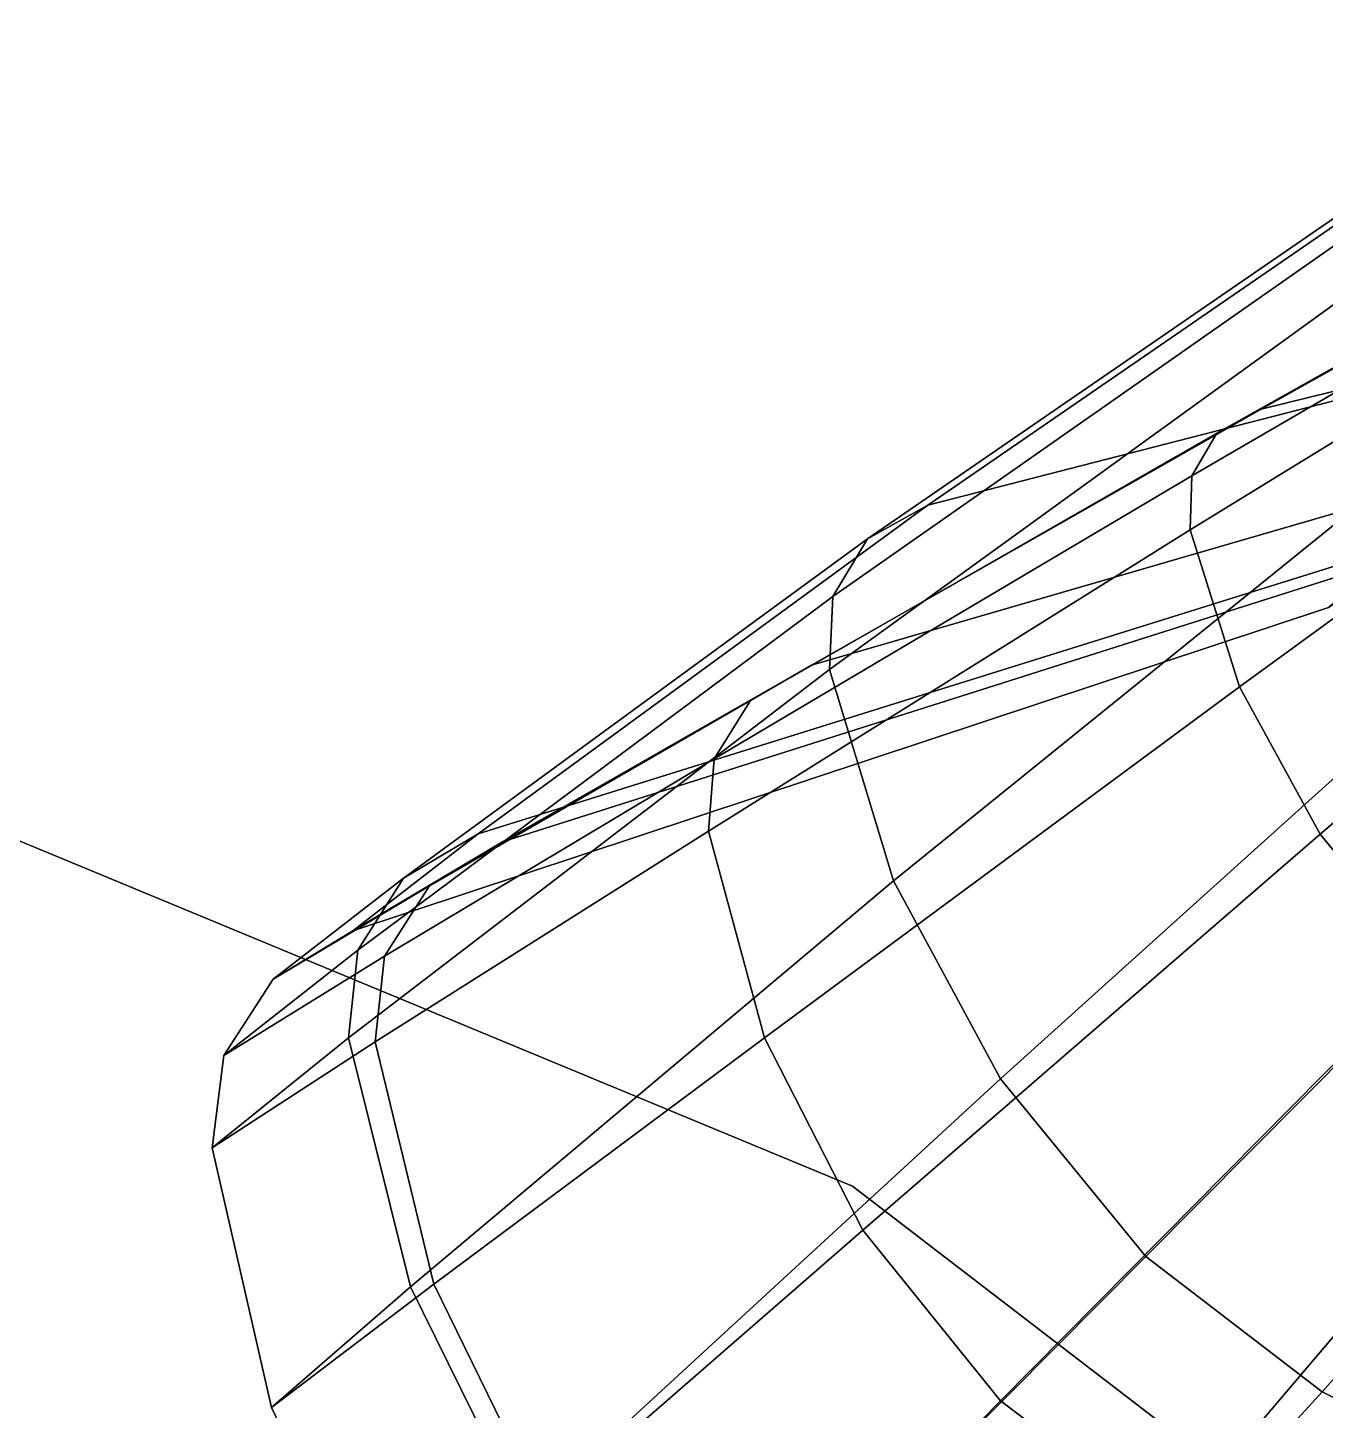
# Model space of a CAD drawing. Header units: millimetres. Extents: x -30782 to 40110, y 35885 to 73818.
# Drawn here: x -14282.4 to -14219.9, y 64569.3 to 64635.9 of the extents above; entities that cross this region are included whole.
import ezdxf

# ---------------------------------------------------------------- set-up
doc = ezdxf.new("R2010")
doc.units = ezdxf.units.MM

# ---------------------------------------------------------------- blocks, each defined once
blk = doc.blocks.new('A$C1ED21673')
for points, invisible_edges in [([(2294.549, 511.576, -987.796), (2278.644, 508.742, -1000.562), (2250.919, 493.213, -968.322)], 12), ([(2294.549, 511.576, -987.796), (2250.919, 493.213, -968.322), (2277.871, 499.833, -952.329)], 1), ([(2234.856, 488.581, -735.863), (2265.143, 509.784, -688.871), (2267.189, 510.825, -690.82)], 1), ([(2271.393, 497.979, -755.979), (2234.856, 488.581, -735.863), (2267.189, 510.825, -690.82)], 12), ([(2234.856, 488.581, -735.863), (2231.951, 486.967, -733.883), (2265.143, 509.784, -688.871)], 12), ([(2231.951, 486.967, -733.883), (2264.059, 507.83, -686.953), (2265.143, 509.784, -688.871)], 1), ([(2278.644, 508.742, -1000.562), (2248.783, 492.045, -969.895), (2250.919, 493.213, -968.322)], 1), ([(2278.644, 508.742, -1000.562), (2277.412, 508.131, -1001.818), (2248.783, 492.045, -969.895)], 12), ([(2277.412, 508.131, -1001.818), (2247.577, 490.002, -971.443), (2248.783, 492.045, -969.895)], 1), ([(2277.412, 508.131, -1001.818), (2276.774, 506.955, -1003.054), (2247.577, 490.002, -971.443)], 12), ([(2230.287, 484.185, -731.937), (2264.109, 505.27, -685.368), (2264.059, 507.83, -686.953)], 1), ([(2231.951, 486.967, -733.883), (2230.287, 484.185, -731.937), (2264.059, 507.83, -686.953)], 12), ([(2276.774, 506.955, -1003.054), (2247.49, 487.403, -972.723), (2247.577, 490.002, -971.443)], 1), ([(2276.774, 506.955, -1003.054), (2276.831, 505.398, -1004.075), (2247.49, 487.403, -972.723)], 12), ([(2276.831, 505.398, -1004.075), (2249.869, 479.847, -975.189), (2247.49, 487.403, -972.723)], 1), ([(2276.831, 505.398, -1004.075), (2278.58, 500.76, -1006.044), (2249.869, 479.847, -975.189)], 12), ([(2230.125, 480.671, -730.327), (2266.852, 497.687, -682.313), (2264.109, 505.27, -685.368)], 1), ([(2230.287, 484.185, -731.937), (2230.125, 480.671, -730.327), (2264.109, 505.27, -685.368)], 12), ([(2278.58, 500.76, -1006.044), (2253.761, 472.739, -976.721), (2249.869, 479.847, -975.189)], 1), ([(2278.58, 500.76, -1006.044), (2281.217, 496.327, -1007.267), (2253.761, 472.739, -976.721)], 12), ([(2277.871, 499.833, -952.329), (2250.919, 493.213, -968.322), (2229.256, 480.886, -930.552)], 12), ([(2277.871, 499.833, -952.329), (2229.256, 480.886, -930.552), (2265.739, 491.478, -915.701)], 1), ([(2257.726, 486.672, -799.443), (2234.856, 488.581, -735.863), (2271.393, 497.979, -755.979)], 1), ([(2230.125, 480.671, -730.327), (2233.213, 470.499, -727.225), (2266.852, 497.687, -682.313)], 12), ([(2233.213, 470.499, -727.225), (2271.064, 490.468, -680.415), (2266.852, 497.687, -682.313)], 1), ([(2281.217, 496.327, -1007.267), (2259.02, 466.344, -977.262), (2253.761, 472.739, -976.721)], 1), ([(2250.919, 493.213, -968.322), (2226.324, 479.186, -932.014), (2229.256, 480.886, -930.552)], 1), ([(2250.919, 493.213, -968.322), (2248.783, 492.045, -969.895), (2226.324, 479.186, -932.014)], 12), ([(2248.783, 492.045, -969.895), (2224.579, 476.375, -933.451), (2226.324, 479.186, -932.014)], 1), ([(2248.783, 492.045, -969.895), (2247.577, 490.002, -971.443), (2224.579, 476.375, -933.451)], 12), ([(2265.739, 491.478, -915.701), (2214.387, 472.376, -888.399), (2257.881, 486.193, -878.235)], 1), ([(2265.739, 491.478, -915.701), (2229.256, 480.886, -930.552), (2214.387, 472.376, -888.399)], 12), ([(2247.577, 490.002, -971.443), (2224.295, 472.893, -934.639), (2224.579, 476.375, -933.451)], 1), ([(2247.577, 490.002, -971.443), (2247.49, 487.403, -972.723), (2224.295, 472.893, -934.639)], 12), ([(2233.213, 470.499, -727.225), (2238.354, 460.958, -725.298), (2271.064, 490.468, -680.415)], 12), ([(2238.354, 460.958, -725.298), (2276.59, 483.882, -679.745), (2271.064, 490.468, -680.415)], 1), ([(2257.726, 486.672, -799.443), (2213.213, 472.769, -787.16), (2234.856, 488.581, -735.863)], 12), ([(2213.213, 472.769, -787.16), (2231.951, 486.967, -733.883), (2234.856, 488.581, -735.863)], 1), ([(2247.49, 487.403, -972.723), (2226.991, 462.937, -936.93), (2224.295, 472.893, -934.639)], 1), ([(2247.49, 487.403, -972.723), (2249.869, 479.847, -975.189), (2226.991, 462.937, -936.93)], 12), ([(2209.611, 470.624, -785.951), (2230.287, 484.185, -731.937), (2231.951, 486.967, -733.883)], 1), ([(2213.213, 472.769, -787.16), (2209.611, 470.624, -785.951), (2231.951, 486.967, -733.883)], 12), ([(2254.165, 483.666, -841.624), (2213.213, 472.769, -787.16), (2257.726, 486.672, -799.443)], 1), ([(2257.881, 486.193, -878.235), (2207.167, 468.098, -842.278), (2254.165, 483.666, -841.624)], 1), ([(2257.881, 486.193, -878.235), (2214.387, 472.376, -888.399), (2207.167, 468.098, -842.278)], 12), ([(2209.611, 470.624, -785.951), (2207.415, 467.167, -784.762), (2230.287, 484.185, -731.937)], 12), ([(2207.415, 467.167, -784.762), (2230.125, 480.671, -730.327), (2230.287, 484.185, -731.937)], 1), ([(2254.165, 483.666, -841.624), (2207.167, 468.098, -842.278), (2213.213, 472.769, -787.16)], 12), ([(2238.354, 460.958, -725.298), (2245.355, 452.404, -724.618), (2276.59, 483.882, -679.745)], 12), ([(2245.355, 452.404, -724.618), (2283.107, 478.724, -680.603), (2276.59, 483.882, -679.745)], 1), ([(2206.968, 462.94, -783.779), (2233.213, 470.499, -727.225), (2230.125, 480.671, -730.327)], 1), ([(2207.415, 467.167, -784.762), (2206.968, 462.94, -783.779), (2230.125, 480.671, -730.327)], 12), ([(2229.256, 480.886, -930.552), (2210.862, 470.263, -889.399), (2214.387, 472.376, -888.399)], 1), ([(2229.256, 480.886, -930.552), (2226.324, 479.186, -932.014), (2210.862, 470.263, -889.399)], 12), ([(2249.869, 479.847, -975.189), (2231.74, 453.679, -938.352), (2226.991, 462.937, -936.93)], 1), ([(2249.869, 479.847, -975.189), (2253.761, 472.739, -976.721), (2231.74, 453.679, -938.352)], 12), ([(2226.324, 479.186, -932.014), (2208.7, 466.879, -890.383), (2210.862, 470.263, -889.399)], 1), ([(2226.324, 479.186, -932.014), (2224.579, 476.375, -933.451), (2208.7, 466.879, -890.383)], 12), ([(2245.355, 452.404, -724.618), (2253.847, 445.902, -725.489), (2283.107, 478.724, -680.603)], 12), ([(2253.847, 445.902, -725.489), (2290.18, 474.876, -682.639), (2283.107, 478.724, -680.603)], 1), ([(2224.579, 476.375, -933.451), (2208.24, 462.753, -891.196), (2208.7, 466.879, -890.383)], 1), ([(2224.579, 476.375, -933.451), (2224.295, 472.893, -934.639), (2208.24, 462.753, -891.196)], 12), ([(2253.847, 445.902, -725.489), (2263.22, 441.249, -727.556), (2290.18, 474.876, -682.639)], 12), ([(2187.897, 473.756, -859.86), (2187.897, 473.756, -847.86), (2231.236, 455.805, -847.86)], 12), ([(2231.236, 455.805, -847.86), (2231.236, 455.805, -859.86), (2187.897, 473.756, -859.86)], 12), ([(2268.452, 427.248, -859.86), (2187.897, 473.756, -859.86), (2231.236, 455.805, -859.86)], 1), ([(2268.452, 427.248, -847.86), (2231.236, 455.805, -847.86), (2187.897, 473.756, -847.86)], 12), ([(2207.167, 468.098, -842.278), (2209.611, 470.624, -785.951), (2213.213, 472.769, -787.16)], 1), ([(2224.295, 472.893, -934.639), (2211.071, 451.083, -892.763), (2208.24, 462.753, -891.196)], 1), ([(2224.295, 472.893, -934.639), (2226.991, 462.937, -936.93), (2211.071, 451.083, -892.763)], 12), ([(2253.761, 472.739, -976.721), (2238.364, 445.463, -938.854), (2231.74, 453.679, -938.352)], 1), ([(2253.761, 472.739, -976.721), (2259.02, 466.344, -977.262), (2238.364, 445.463, -938.854)], 12), ([(2214.387, 472.376, -888.399), (2203.342, 465.768, -842.343), (2207.167, 468.098, -842.278)], 1), ([(2214.387, 472.376, -888.399), (2210.862, 470.263, -889.399), (2203.342, 465.768, -842.343)], 12), ([(2210.862, 470.263, -889.399), (2200.961, 462.093, -842.406), (2203.342, 465.768, -842.343)], 1), ([(2210.862, 470.263, -889.399), (2208.7, 466.879, -890.383), (2200.961, 462.093, -842.406)], 12), ([(2203.342, 465.768, -842.343), (2207.415, 467.167, -784.762), (2209.611, 470.624, -785.951)], 1), ([(2207.167, 468.098, -842.278), (2203.342, 465.768, -842.343), (2209.611, 470.624, -785.951)], 12), ([(2206.968, 462.94, -783.779), (2209.943, 450.956, -781.885), (2233.213, 470.499, -727.225)], 12), ([(2209.943, 450.956, -781.885), (2238.354, 460.958, -725.298), (2233.213, 470.499, -727.225)], 1), ([(2208.7, 466.879, -890.383), (2200.399, 457.649, -842.458), (2200.961, 462.093, -842.406)], 1), ([(2208.7, 466.879, -890.383), (2208.24, 462.753, -891.196), (2200.399, 457.649, -842.458)], 12), ([(2200.961, 462.093, -842.406), (2206.968, 462.94, -783.779), (2207.415, 467.167, -784.762)], 1), ([(2203.342, 465.768, -842.343), (2200.961, 462.093, -842.406), (2207.415, 467.167, -784.762)], 12), ([(2259.02, 466.344, -977.262), (2246.536, 439.33, -938.211), (2238.364, 445.463, -938.854)], 1), ([(2259.02, 466.344, -977.262), (2265.364, 461.455, -976.569), (2246.536, 439.33, -938.211)], 12), ([(2200.399, 457.649, -842.458), (2209.943, 450.956, -781.885), (2206.968, 462.94, -783.779)], 1), ([(2200.961, 462.093, -842.406), (2200.399, 457.649, -842.458), (2206.968, 462.94, -783.779)], 12), ([(2208.24, 462.753, -891.196), (2203.253, 445.146, -842.559), (2200.399, 457.649, -842.458)], 1), ([(2208.24, 462.753, -891.196), (2211.071, 451.083, -892.763), (2203.253, 445.146, -842.559)], 12), ([(2226.991, 462.937, -936.93), (2216.354, 440.31, -893.737), (2211.071, 451.083, -892.763)], 1), ([(2226.991, 462.937, -936.93), (2231.74, 453.679, -938.352), (2216.354, 440.31, -893.737)], 12), ([(2265.364, 461.455, -976.569), (2255.645, 435.058, -936.685), (2246.536, 439.33, -938.211)], 1), ([(2209.943, 450.956, -781.885), (2215.425, 439.878, -780.708), (2238.354, 460.958, -725.298)], 12), ([(2215.425, 439.878, -780.708), (2245.355, 452.404, -724.618), (2238.354, 460.958, -725.298)], 1), ([(2200.399, 457.649, -842.458), (2203.253, 445.146, -842.559), (2209.943, 450.956, -781.885)], 12), ([(2268.452, 427.248, -859.86), (2231.236, 455.805, -859.86), (2231.236, 455.805, -847.86)], 12), ([(2268.452, 427.248, -847.86), (2268.452, 427.248, -859.86), (2231.236, 455.805, -847.86)], 2), ([(2231.74, 453.679, -938.352), (2223.891, 430.837, -894.081), (2216.354, 440.31, -893.737)], 1), ([(2231.74, 453.679, -938.352), (2238.364, 445.463, -938.854), (2223.891, 430.837, -894.081)], 12), ([(2215.425, 439.878, -780.708), (2223.21, 430.119, -780.293), (2245.355, 452.404, -724.618)], 12), ([(2223.21, 430.119, -780.293), (2253.847, 445.902, -725.489), (2245.355, 452.404, -724.618)], 1), ([(2211.071, 451.083, -892.763), (2208.758, 433.647, -842.622), (2203.253, 445.146, -842.559)], 1), ([(2203.253, 445.146, -842.559), (2215.425, 439.878, -780.708), (2209.943, 450.956, -781.885)], 1), ([(2211.071, 451.083, -892.763), (2216.354, 440.31, -893.737), (2208.758, 433.647, -842.622)], 12), ([(2223.21, 430.119, -780.293), (2232.932, 422.927, -780.825), (2253.847, 445.902, -725.489)], 12), ([(2238.364, 445.463, -938.854), (2233.33, 423.879, -893.64), (2223.891, 430.837, -894.081)], 1), ([(2232.932, 422.927, -780.825), (2263.22, 441.249, -727.556), (2253.847, 445.902, -725.489)], 1), ([(2238.364, 445.463, -938.854), (2246.536, 439.33, -938.211), (2233.33, 423.879, -893.64)], 12), ([(2203.253, 445.146, -842.559), (2208.758, 433.647, -842.622), (2215.425, 439.878, -780.708)], 12)]:
    blk.add_3dface(points, dxfattribs=dict(invisible_edges=invisible_edges))

msp = doc.modelspace()

# ---------------------------------------------------------------- block references
msp.add_blockref('A$C1ED21673', (-16473.933, 64124.279))

doc.saveas('drawing.dxf')
